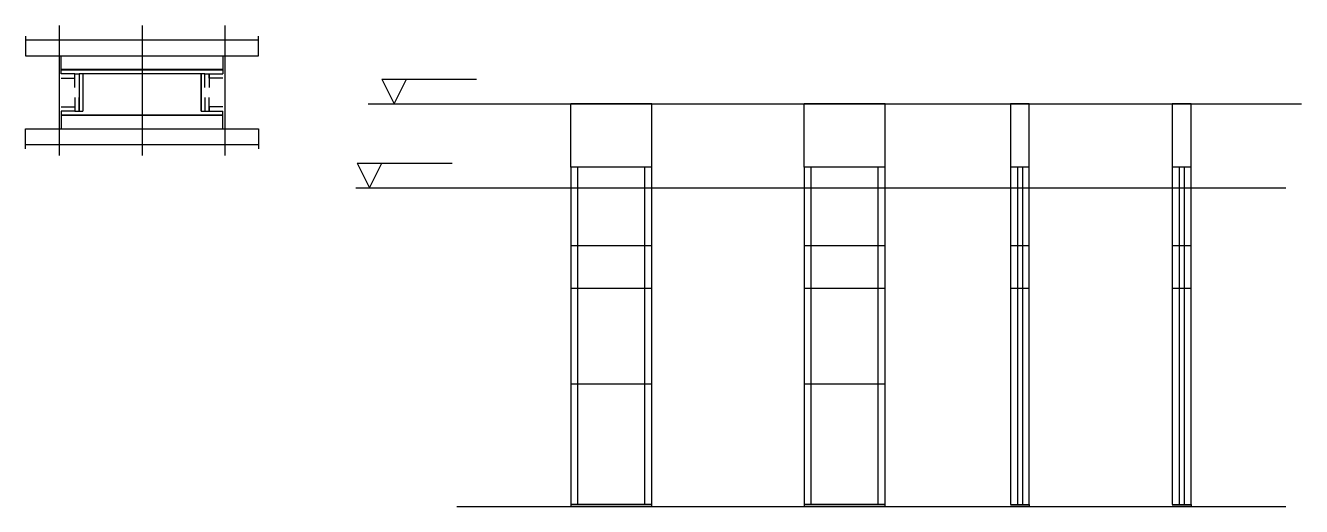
# Model space of a CAD drawing. Header units: metres. Extents: x 3122 to 4415, y 4066 to 4553.
import ezdxf

# ---------------------------------------------------------------- set-up
doc = ezdxf.new("R2010")
doc.units = ezdxf.units.M
for name, color, linetype in [('CHAPA', 7, 'Continuous'), ('COTA', 7, 'Continuous'), ('Hachura', 7, 'Continuous'), ('Madeira', 7, 'Continuous'), ('NIVEL 1° PAV.', 7, 'Continuous'), ('NIVEL 2° PAV.', 7, 'Continuous'), ('Nível', 7, 'Continuous'), ('Painéis', 7, 'Continuous'), ('Perfil Metálico', 7, 'Continuous'), ('SARR_2.2x7', 7, 'Continuous'), ('SARRAFO', 7, 'Continuous')]:
    doc.layers.add(name, color=color, linetype=linetype)

msp = doc.modelspace()

# ---------------------------------------------------------------- linework, layer by layer
at = {"layer": 'CHAPA', "color": 7, "lineweight": 25}
for points in [[(3158.2, 4504.4), (3158.2, 4508.4), (3322.2, 4508.4), (3322.2, 4504.4)], [(3158.2, 4504.4), (3158.2, 4508.4), (3322.2, 4508.4), (3322.2, 4504.4)], [(3180.2, 4504.4), (3176.6, 4504.4), (3176.6, 4466.4), (3180.2, 4466.4)], [(3180.2, 4504.4), (3176.6, 4504.4), (3176.6, 4466.4), (3180.2, 4466.4)], [(3303.8, 4504.4), (3300.2, 4504.4), (3300.2, 4466.4), (3303.8, 4466.4)], [(3303.8, 4504.4), (3300.2, 4504.4), (3300.2, 4466.4), (3303.8, 4466.4)], [(3158.2, 4466.4), (3158.2, 4462.4), (3322.2, 4462.4), (3322.2, 4466.4)], [(3158.2, 4466.4), (3158.2, 4462.4), (3322.2, 4462.4), (3322.2, 4466.4)]]:
    msp.add_lwpolyline(points, dxfattribs=at)
at = {"layer": 'COTA', "color": 7, "lineweight": 25}
for p, q in [((3756.6, 4473.8), (3674.6, 4473.8)), ((3674.6, 4409.8), (3674.6, 4473.8)), ((3756.6, 4409.8), (3756.6, 4473.8)), ((3993.1, 4473.8), (3911.1, 4473.8)), ((3911.1, 4409.8), (3911.1, 4473.8)), ((3993.1, 4409.8), (3993.1, 4473.8))]:
    msp.add_line(p, q, dxfattribs=at)
for points in [[(4139.1, 4409.8), (4139.1, 4473.8), (4120.1, 4473.8), (4120.1, 4409.8)], [(4302.9, 4409.8), (4302.9, 4473.8), (4283.9, 4473.8), (4283.9, 4409.8)]]:
    msp.add_lwpolyline(points, dxfattribs=at)
at = {"layer": 'Hachura', "color": 7, "lineweight": 25}
for p, q in [((3156.2, 4553.2), (3156.2, 4421.4)), ((3240.2, 4553.2), (3240.2, 4421.4)), ((3324.2, 4553.2), (3324.2, 4421.4))]:
    msp.add_line(p, q, dxfattribs=at)
at = {"layer": 'Madeira', "color": 7, "lineweight": 25}
for points in [[(3322.2, 4522.5), (3322.2, 4508.5), (3158.2, 4508.5), (3158.2, 4522.5)], [(3322.2, 4448.4), (3322.2, 4462.4), (3158.2, 4462.4), (3158.2, 4448.4)]]:
    msp.add_lwpolyline(points, dxfattribs=at)
at = {"layer": 'NIVEL 1° PAV.', "color": 7, "lineweight": 25}
for p, q in [((3483.1, 4498.8), (3579.1, 4498.8)), ((3483.1, 4498.8), (3495.6, 4473.8)), ((3495.6, 4473.8), (3508.1, 4498.8)), ((3469.2, 4473.8), (4414.8, 4473.8)), ((3559.1, 4473.8), (4398.9, 4473.8))]:
    msp.add_line(p, q, dxfattribs=at)
at = {"layer": 'NIVEL 2° PAV.', "color": 7, "lineweight": 25}
for p, q in [((3458.3, 4413.8), (3554.3, 4413.8)), ((3458.3, 4413.8), (3470.8, 4388.8)), ((3470.8, 4388.8), (3483.3, 4413.8)), ((3456.9, 4388.8), (4398.9, 4388.8))]:
    msp.add_line(p, q, dxfattribs=at)
at = {"layer": 'Nível', "color": 7, "lineweight": 25}
for p, q in [((3559.1, 4473.8), (4398.9, 4473.8)), ((3559.1, 4065.8), (4398.9, 4065.8))]:
    msp.add_line(p, q, dxfattribs=at)
at = {"layer": 'Painéis', "color": 7, "lineweight": 25}
for p, q in [((3756.6, 4409.8), (3674.6, 4409.8)), ((3674.6, 4409.8), (3674.6, 4065.8)), ((3674.6, 4409.8), (3674.6, 4409.8)), ((3756.6, 4065.8), (3756.6, 4409.8)), ((3756.6, 4409.8), (3756.6, 4409.8)), ((3993.1, 4409.8), (3911.1, 4409.8)), ((3911.1, 4409.8), (3911.1, 4065.8)), ((3911.1, 4409.8), (3911.1, 4409.8)), ((3993.1, 4065.8), (3993.1, 4409.8)), ((3993.1, 4409.8), (3993.1, 4409.8)), ((4120.1, 4409.8), (4120.1, 4067.8)), ((4139.1, 4067.8), (4139.1, 4409.8)), ((4283.9, 4409.8), (4283.9, 4067.8)), ((4302.9, 4067.8), (4302.9, 4409.8)), ((3756.6, 4329.8), (3674.6, 4329.8)), ((3993.1, 4329.8), (3911.1, 4329.8)), ((4139.1, 4329.8), (4120.1, 4329.8)), ((4302.9, 4329.8), (4283.9, 4329.8)), ((3756.6, 4286.8), (3674.6, 4286.8)), ((3993.1, 4286.8), (3911.1, 4286.8)), ((4139.1, 4286.8), (4120.1, 4286.8)), ((4302.9, 4286.8), (4283.9, 4286.8)), ((3756.6, 4189.8), (3674.6, 4189.8)), ((3993.1, 4189.8), (3911.1, 4189.8)), ((3674.6, 4067.8), (3756.6, 4067.8)), ((3911.1, 4067.8), (3993.1, 4067.8)), ((4120.1, 4067.8), (4139.1, 4067.8)), ((4283.9, 4067.8), (4302.9, 4067.8))]:
    msp.add_line(p, q, dxfattribs=at)
for points in [[(3300.2, 4466.4), (3300.2, 4504.4), (3180.2, 4504.4), (3180.2, 4466.4)], [(4139.1, 4409.8), (4139.1, 4409.8), (4120.1, 4409.8), (4120.1, 4409.8)], [(4302.9, 4409.8), (4302.9, 4409.8), (4283.9, 4409.8), (4283.9, 4409.8)], [(3756.6, 4067.8), (3674.6, 4067.8), (3674.6, 4065.8), (3756.6, 4065.8)], [(3993.1, 4067.8), (3911.1, 4067.8), (3911.1, 4065.8), (3993.1, 4065.8)], [(4120.1, 4067.8), (4139.1, 4067.8), (4139.1, 4065.8), (4120.1, 4065.8)], [(4283.9, 4067.8), (4302.9, 4067.8), (4302.9, 4065.8), (4283.9, 4065.8)]]:
    msp.add_lwpolyline(points, dxfattribs=at)
at = {"layer": 'Perfil Metálico', "color": 7, "lineweight": 25}
for points in [[(3122.2, 4542.4), (3122.2, 4522.4), (3358.2, 4522.4), (3358.2, 4542.4)], [(3358.2, 4526.4), (3358.2, 4538.4), (3122.2, 4538.4), (3122.2, 4526.4)], [(3122.2, 4428.4), (3122.2, 4448.4), (3358.2, 4448.4), (3358.2, 4428.4)], [(3358.2, 4444.4), (3358.2, 4432.4), (3122.2, 4432.4), (3122.2, 4444.4)]]:
    msp.add_lwpolyline(points, dxfattribs=at)
at = {"layer": 'SARR_2.2x7', "color": 7, "lineweight": 25}
for p, q in [((3681.6, 4329.8), (3681.6, 4409.8)), ((3749.6, 4329.8), (3749.6, 4409.8)), ((3918.1, 4329.8), (3918.1, 4409.8)), ((3986.1, 4329.8), (3986.1, 4409.8)), ((4127.1, 4409.8), (4127.1, 4286.8)), ((4132.1, 4409.8), (4132.1, 4286.8)), ((4290.9, 4409.8), (4290.9, 4286.8)), ((4295.9, 4409.8), (4295.9, 4286.8)), ((3681.6, 4189.8), (3681.6, 4329.8)), ((3749.6, 4189.8), (3749.6, 4329.8)), ((3918.1, 4189.8), (3918.1, 4329.8)), ((3986.1, 4189.8), (3986.1, 4329.8)), ((4127.1, 4286.8), (4127.1, 4067.8)), ((4132.1, 4286.8), (4132.1, 4067.8)), ((4290.9, 4286.8), (4290.9, 4067.8)), ((4295.9, 4286.8), (4295.9, 4067.8)), ((3681.6, 4067.8), (3681.6, 4189.8)), ((3749.6, 4067.8), (3749.6, 4189.8)), ((3918.1, 4067.8), (3918.1, 4189.8)), ((3986.1, 4067.8), (3986.1, 4189.8)), ((3681.6, 4067.8), (3681.6, 4067.8)), ((3749.6, 4067.8), (3749.6, 4067.8)), ((3918.1, 4067.8), (3918.1, 4067.8)), ((3986.1, 4067.8), (3986.1, 4067.8))]:
    msp.add_line(p, q, dxfattribs=at)
at = {"layer": 'SARRAFO', "color": 7, "lineweight": 25}
for points in [[(3158.2, 4500), (3172.2, 4500), (3172.2, 4504.4), (3158.2, 4504.4)], [(3172.2, 4490.4), (3172.2, 4504.4), (3176.6, 4504.4), (3176.6, 4490.4)], [(3303.8, 4490.4), (3303.8, 4504.4), (3308.2, 4504.4), (3308.2, 4490.4)], [(3322.2, 4500), (3308.2, 4500), (3308.2, 4504.4), (3322.2, 4504.4)], [(3172.2, 4480.4), (3172.2, 4466.4), (3176.6, 4466.4), (3176.6, 4480.4)], [(3303.8, 4480.4), (3303.8, 4466.4), (3308.2, 4466.4), (3308.2, 4480.4)], [(3158.2, 4470.8), (3172.2, 4470.8), (3172.2, 4466.4), (3158.2, 4466.4)], [(3322.2, 4470.8), (3308.2, 4470.8), (3308.2, 4466.4), (3322.2, 4466.4)]]:
    msp.add_lwpolyline(points, dxfattribs=at)

doc.saveas('drawing.dxf')
